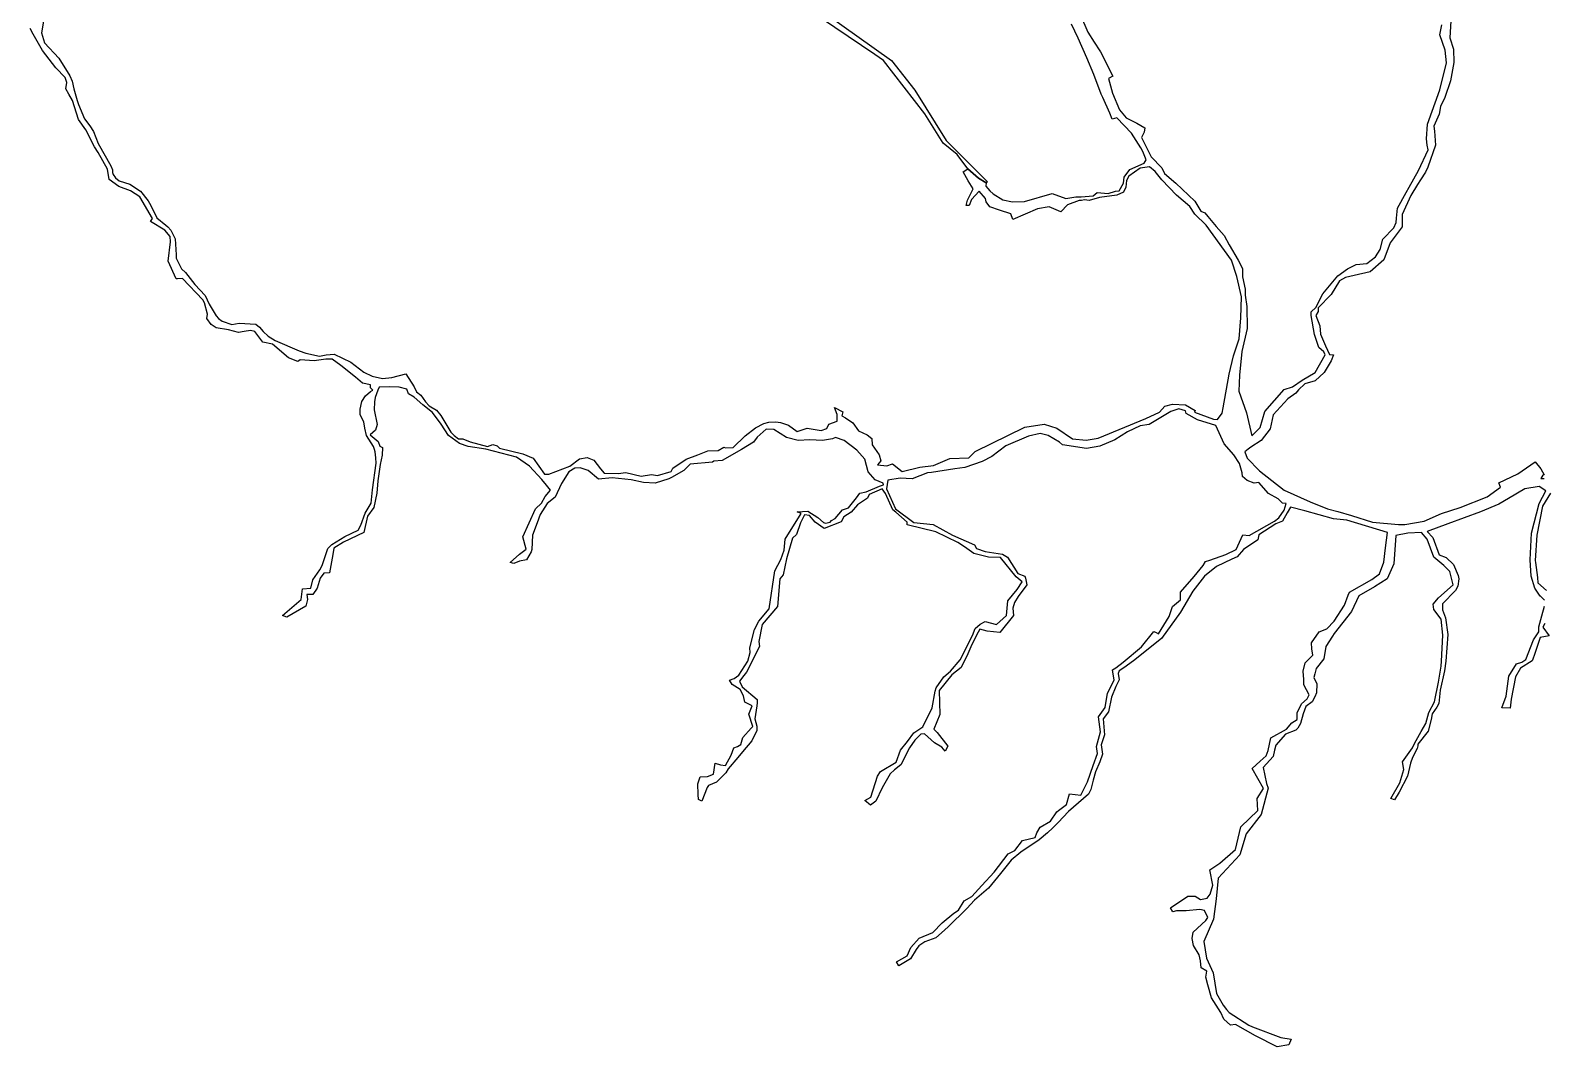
# Model space of a CAD drawing. Header units: metres. Extents: x 425810 to 429904, y 275710 to 280356.
# Drawn here: x 426108 to 427282, y 275710 to 276498 of the extents above; entities that cross this region are included whole.
import ezdxf

# ---------------------------------------------------------------- set-up
doc = ezdxf.new("R2010")
doc.units = ezdxf.units.M
doc.layers.add('00_지적', color=6, linetype='Continuous')

msp = doc.modelspace()

# ---------------------------------------------------------------- linework, layer by layer
at = {"layer": '00_지적', "linetype": 'Continuous', "flags": 128}
for points in [[(426917.7, 276521.4), (426928.4, 276497), (426933.2, 276489.1), (426937.7, 276482.3), (426938.1, 276481.5), (426947.7, 276462.7), (426944.4, 276461), (426947.6, 276449.6), (426953, 276436.5), (426958, 276430.5), (426966.3, 276426.3), (426972.7, 276422.6), (426972.2, 276419.2), (426970.1, 276415.2), (426977.6, 276400.2), (426985.8, 276391.5), (426987.9, 276387.3), (426996.6, 276379.7), (427011.3, 276365.7), (427016.1, 276358.1), (427019.1, 276356.6), (427021.6, 276353.9), (427027.9, 276346.2), (427034.2, 276339.2), (427038.1, 276331.9), (427045, 276319.9), (427048.3, 276313.5), (427048.4, 276306.9), (427050.4, 276297.5), (427050.5, 276292.9), (427051.7, 276284.1), (427052.1, 276267), (427048, 276249.1), (427046.1, 276230.7), (427045.6, 276218.3), (427051.4, 276201.4), (427055.6, 276183.5), (427062, 276190.1), (427065.7, 276202.6), (427080.8, 276219.7), (427087.2, 276221.7), (427094.6, 276226.8), (427104.7, 276232.9), (427112.6, 276246.5), (427111.4, 276248.9), (427107.6, 276252.3), (427104.4, 276262.3), (427101.7, 276277.1), (427101.7, 276279.9), (427105.2, 276283.3), (427110.8, 276293.8), (427122.4, 276307.8), (427129.9, 276313.2), (427136.7, 276316.5), (427144.8, 276317.4), (427151.6, 276322.5), (427155.3, 276328.1), (427157.4, 276336.2), (427165.8, 276345), (427167.7, 276349.2), (427168, 276352.6), (427168.8, 276360.2), (427175.3, 276372.4), (427177.7, 276376.6), (427184.9, 276389.5), (427192.5, 276405.6), (427191.8, 276409.3), (427191.3, 276414.1), (427192.1, 276425.4), (427201.6, 276452.1), (427206.8, 276473.1), (427205.8, 276482.8), (427201.6, 276494.8), (427203, 276502.5)], [(427210.8, 276518.9), (427209.2, 276492.5), (427212.1, 276483.6), (427212.4, 276473.4), (427209.8, 276459.1), (427205.3, 276446.2), (427202, 276439.2), (427201.1, 276433.3), (427197, 276423.9), (427197.4, 276420), (427198.1, 276409.1), (427192.2, 276392), (427190.3, 276388.3), (427186.6, 276382.4), (427184.3, 276378.6), (427179, 276370.2), (427172.3, 276355.4), (427172.3, 276345.8), (427163, 276333.5), (427158.2, 276320.3), (427147.5, 276311), (427135.1, 276308), (427128.4, 276306.4), (427123.8, 276303.9), (427117.3, 276293.2), (427107.2, 276282.9), (427107.2, 276280), (427105.2, 276277), (427108.4, 276269), (427108.9, 276262.4), (427112.7, 276253.5), (427115.9, 276246.8), (427119, 276246.5), (427117.1, 276241.8), (427111.7, 276232.8), (427104.7, 276226.3), (427096.8, 276224.1), (427091.8, 276219.3), (427089.9, 276216.8), (427083.7, 276212.4), (427072.2, 276200), (427070, 276189), (427063, 276180), (427054.9, 276174.7), (427052.7, 276173.3), (427050.2, 276171.2), (427051.9, 276166.2), (427061.6, 276156.4), (427080.7, 276141.5), (427100.8, 276132.3), (427114.4, 276126.9), (427122.5, 276125), (427133.1, 276121.8), (427149.2, 276116.7), (427169.5, 276114.8), (427174.3, 276114.9), (427189.4, 276117.3), (427202.8, 276123.4), (427217.3, 276127.9), (427238.3, 276136.4), (427248.7, 276143.8), (427247.3, 276147.1), (427262, 276154.1), (427275.6, 276163.4), (427279.8, 276157.9), (427282.4, 276153.4), (427281.6, 276153.2), (427279.8, 276150.4), (427282.5, 276150.5)], [(426117.9, 276505.5), (426116.5, 276496.4), (426118.6, 276488.5), (426129.7, 276476.6), (426138.4, 276463), (426140.2, 276458.8), (426141.5, 276453), (426144, 276443.9), (426145.1, 276440.7), (426149.7, 276429.6), (426154, 276424.2), (426156.7, 276419.8), (426160.3, 276410.6), (426170.3, 276393.2), (426171.4, 276390.1), (426171.6, 276387.9), (426171.9, 276386.5), (426173.9, 276383.9), (426176.7, 276381.4), (426180.9, 276380.2), (426184.8, 276378.9), (426193.2, 276373.5), (426199.1, 276366.1), (426201.3, 276362.4), (426205.8, 276352.9), (426212.9, 276347), (426214.3, 276345.8), (426216.7, 276343.3), (426220, 276336.6), (426220.9, 276324), (426220.9, 276321.5), (426225, 276313.2), (426228.2, 276310.5), (426235.4, 276301), (426243.5, 276292.4), (426246.4, 276285.7), (426251.9, 276276.7), (426253.8, 276274.6), (426256.6, 276272.7), (426264.2, 276270), (426269.8, 276271), (426282.7, 276270.4), (426285.5, 276268), (426288.3, 276264.6), (426292.3, 276260.9), (426297.6, 276257.7), (426316.4, 276249.5), (426321.6, 276247.8), (426332, 276245.5), (426337.3, 276246.4), (426343.4, 276247.1), (426356.4, 276240.7), (426366.6, 276233), (426372.9, 276229.8), (426381.1, 276228.2), (426388.3, 276228.9), (426399.1, 276231.8), (426405.7, 276221.6), (426407.5, 276217.8), (426410.8, 276215.2), (426414.3, 276210.1), (426417.3, 276206.9), (426422.8, 276203.5), (426426.4, 276199.3), (426434, 276186.5), (426436.5, 276183.9), (426439.9, 276181.4), (426443.3, 276181.2), (426449, 276179), (426462.6, 276175.3), (426466.6, 276177), (426469.9, 276175.8), (426471.9, 276174), (426489.9, 276169.6), (426497.9, 276166.2), (426506.7, 276153.9), (426510, 276153.9), (426526.5, 276160), (426533.8, 276165.9), (426539.9, 276166.8), (426545.1, 276164.7), (426550.2, 276157.9), (426553, 276154.6), (426563.8, 276154.3), (426569.9, 276155.2), (426581.8, 276152.4), (426589.8, 276153.6), (426594.4, 276152.9), (426605.1, 276155.9), (426606.4, 276158.6), (426616.6, 276165.4), (426625.6, 276168.8), (426633.4, 276172.1), (426641.4, 276172.3), (426646, 276174.7), (426647.3, 276174.2), (426653.1, 276174.5), (426662.5, 276183.5), (426670.4, 276189.9), (426677, 276193.2), (426680.8, 276194.3), (426686.3, 276194.6), (426689.9, 276194), (426696, 276191.9), (426702.7, 276186.9), (426710.5, 276189.7), (426721.4, 276187.7), (426725.8, 276189.2), (426727.3, 276192.6), (426733.9, 276195.1), (426733.9, 276200.3), (426731.8, 276205.6), (426738.3, 276202.3), (426737.5, 276199.1), (426740.3, 276197.6), (426746, 276193.6), (426750.3, 276187.5), (426757.1, 276184.3), (426760.7, 276181.6), (426760.9, 276176.7), (426766.5, 276168.9), (426767.8, 276164.2), (426765.2, 276161.2), (426772.4, 276160.4), (426776.9, 276161.8), (426784.4, 276156), (426798, 276159.2), (426808.6, 276160.7), (426821.2, 276166), (426836, 276166.5), (426841, 276171.5), (426879.6, 276190.4), (426894.6, 276192.8), (426904.3, 276189.5), (426916.5, 276181.3), (426927.2, 276180.2), (426936.5, 276181.7), (426973.4, 276197.1), (426984, 276202.1), (426988.1, 276206.6), (426994.1, 276208.1), (427004.1, 276207.8), (427011.6, 276203.4), (427011.2, 276202), (427025.8, 276196.6), (427029.1, 276196.4), (427032.7, 276201.1), (427033.5, 276205.4), (427038, 276231.5), (427041.5, 276245.8), (427045.7, 276258.9), (427047, 276275.1), (427047.6, 276291.6), (427043.9, 276307.4), (427039.8, 276320), (427020.2, 276347.2), (427011.4, 276355.7), (427007.5, 276361.5), (426997.3, 276370.3), (426985.7, 276382.2), (426980.7, 276388.8), (426976.3, 276392.3), (426969, 276391.4), (426960.1, 276385.2), (426958.3, 276381.8), (426957.8, 276376.6), (426956.1, 276372.7), (426950.9, 276370.3), (426937.5, 276368.5), (426929.3, 276366.3), (426925.8, 276366.8), (426923.4, 276366.3), (426921.6, 276366.2), (426912.6, 276362.9), (426907.3, 276357.4), (426898.4, 276361.3), (426889.2, 276359.9), (426870.2, 276351.4), (426868.6, 276356), (426859.8, 276358.8), (426852.3, 276361.3), (426849.4, 276365.1), (426849, 276367.7), (426844, 276373.5), (426838, 276367.1), (426836.2, 276362.3), (426833.9, 276362.5), (426835, 276366.5), (426839.5, 276375.4), (426835.4, 276381.5), (426831.6, 276388.6), (426835.2, 276390.8), (426843.5, 276383.7), (426849.6, 276379.9), (426849.3, 276377.5), (426852.4, 276373.7), (426854.8, 276371.4), (426862.5, 276366.7), (426870, 276365.1), (426879.3, 276365.5), (426900.7, 276371.6), (426911.2, 276367.8), (426919, 276369), (426923.3, 276369), (426932.4, 276370), (426935.6, 276372.4), (426944.1, 276371.8), (426949.9, 276373.4), (426952.8, 276373.8), (426956.1, 276379.6), (426956.5, 276384.4), (426961, 276390.4), (426972.1, 276395.3), (426973.6, 276397.8), (426971, 276404.3), (426969.5, 276407.1), (426962.3, 276418.5), (426950.9, 276430.5), (426947.2, 276429.5), (426945.4, 276433.9), (426939.9, 276446.1), (426938.7, 276448.8), (426933.1, 276464.1), (426927.7, 276477), (426920.8, 276492.3), (426915.8, 276503.1)], [(426724, 276512), (426775.9, 276475), (426794, 276452), (426818.5, 276412.9), (426850.6, 276380.7), (426849.6, 276379.9), (426843.5, 276383.7), (426835.2, 276390.8), (426827, 276401.9), (426816, 276410.7), (426802, 276433.6), (426769.7, 276475), (426763, 276479.5), (426721.6, 276507.5)], [(427282.7, 276056.1), (427279.6, 276059.3), (427279.3, 276059.2), (427275.3, 276065.4), (427272.3, 276074.6), (427271.7, 276087.4), (427272.6, 276108), (427278.6, 276131), (427283.8, 276140.9), (427278.7, 276144.4), (427267.4, 276142.4), (427254.8, 276135.1), (427247.4, 276130.5), (427233, 276124.7), (427207.7, 276115.4), (427191.7, 276109.5), (427196.2, 276104.6), (427201.1, 276091.3), (427206.4, 276089.3), (427212.2, 276083.7), (427215.9, 276075.3), (427216.2, 276072.7), (427215.5, 276066.9), (427213.7, 276063.6), (427203.6, 276053.2), (427203.7, 276048.7), (427206, 276042.5), (427207.8, 276029.4), (427206.2, 276008.8), (427205.2, 276001.3), (427201.9, 275986.3), (427200.7, 275975.9), (427199.1, 275973), (427195.7, 275967.8), (427194.7, 275963.6), (427192.5, 275954.3), (427184.6, 275944.3), (427184.5, 275943), (427184, 275941.1), (427180.4, 275933.9), (427178.9, 275929.7), (427176.5, 275919.6), (427170.1, 275907.2), (427166.4, 275901.1), (427163.4, 275902.1), (427170.4, 275914.3), (427173.7, 275924.6), (427172.7, 275930.5), (427180.3, 275941.4), (427181.8, 275944.9), (427187.1, 275954.2), (427190.6, 275960.3), (427192.9, 275968.9), (427197.4, 275977.2), (427200.5, 275992.4), (427202.6, 276004.9), (427202.9, 276008.8), (427204, 276028.8), (427202.5, 276041.4), (427197, 276048.8), (427196.4, 276053.1), (427200.5, 276057.8), (427212, 276068), (427209.4, 276078.4), (427204.7, 276083.1), (427196.8, 276089.5), (427191.6, 276103.3), (427187.2, 276108.6), (427176.8, 276108.2), (427167.3, 276106.3), (427165.9, 276084.2), (427160.6, 276072.7), (427150.8, 276066.4), (427138.6, 276059.5), (427133, 276047.3), (427119.5, 276030.1), (427118.2, 276028.1), (427113.1, 276020.2), (427111.6, 276010.5), (427105.5, 276003), (427104.6, 275999), (427103.7, 275996.2), (427106.2, 275991.2), (427105.9, 275984.3), (427104.5, 275981), (427102.4, 275977.3), (427097.6, 275973.5), (427095.4, 275968), (427093.4, 275960.5), (427091.4, 275956.8), (427089.7, 275955.1), (427081.9, 275952), (427074.4, 275943.6), (427073.3, 275939.8), (427072.3, 275934.8), (427064.5, 275926.2), (427067, 275913.8), (427068.3, 275910.3), (427062.9, 275889.8), (427051.3, 275874.7), (427046.4, 275858.5), (427029.5, 275840.3), (427027.9, 275824.4), (427025.8, 275808.5), (427018.4, 275791.1), (427020.5, 275778.2), (427025.6, 275767), (427028.2, 275750.9), (427033.5, 275741.9), (427036, 275738.5), (427038.1, 275736.1), (427053.4, 275726.2), (427056.1, 275724.9), (427078.2, 275716.6), (427086.1, 275715.5), (427084.3, 275711.1), (427075.4, 275709.5), (427058.4, 275718.1), (427042.9, 275726.8), (427039.2, 275726.3), (427034, 275730.8), (427031.5, 275736.1), (427024.4, 275747.4), (427021.5, 275757.6), (427020, 275763.5), (427020.7, 275768.2), (427016.4, 275770.8), (427015.8, 275776.1), (427014.9, 275780.8), (427010.3, 275788), (427009.4, 275793.5), (427010, 275798.4), (427020, 275807.4), (427021.5, 275809.8), (427018.9, 275815.2), (427015.2, 275816), (427004.6, 275814.9), (426997.2, 275814.9), (426994.4, 275814.3), (426992.5, 275817.3), (427006.1, 275826.5), (427011.6, 275826.5), (427015.9, 275823.8), (427021.1, 275824.7), (427023.2, 275827.9), (427025.4, 275834.8), (427023.1, 275846.8), (427030.9, 275851.9), (427042.9, 275862.6), (427047.2, 275880.1), (427060.2, 275892.9), (427059.7, 275902.1), (427064.7, 275910), (427055.9, 275925.5), (427062.2, 275931.1), (427066.8, 275935.4), (427068.3, 275939.3), (427070.5, 275949.2), (427082.6, 275956.1), (427086.7, 275960.9), (427090.8, 275963.5), (427090.9, 275968.7), (427094.2, 275975.7), (427098.6, 275979.6), (427100.2, 275982.6), (427096, 275990.5), (427095.9, 275994.6), (427095.6, 276001), (427097.1, 276007.4), (427103, 276013.3), (427102.3, 276018.4), (427101.9, 276023.1), (427107.8, 276031.5), (427113.9, 276033.9), (427119.5, 276039.8), (427127.6, 276052.2), (427130.4, 276060), (427131.4, 276062.3), (427148.8, 276072.2), (427154.8, 276076.5), (427158, 276085.6), (427159.5, 276096.6), (427161, 276108.7), (427129.3, 276118.1), (427119.1, 276119.1), (427096.8, 276125.5), (427085.7, 276128.3), (427083.1, 276123.8), (427079.5, 276117.3), (427074.3, 276115.4), (427061.2, 276106.7), (427060.2, 276103), (427049.2, 276095.3), (427044.2, 276089.6), (427040.2, 276087.8), (427028.3, 276082.3), (427018.8, 276074.6), (427009.9, 276063), (427000.3, 276046.8), (426985.5, 276026.4), (426963.9, 276008.9), (426956.2, 276003.7), (426952.8, 276001.2), (426951.9, 275999.3), (426952.6, 275994.2), (426950.2, 275989.1), (426946.7, 275980.7), (426944.5, 275969.5), (426940.2, 275964), (426941.2, 275951.5), (426938.6, 275943.7), (426939.7, 275936.6), (426937.6, 275930.5), (426934.4, 275922.9), (426932.6, 275916.4), (426930.7, 275909.1), (426928.8, 275905.5), (426913.5, 275892.2), (426905.4, 275883.6), (426901.1, 275879.5), (426897, 275875.5), (426890.5, 275870), (426876.3, 275860.5), (426868.9, 275854.2), (426860.5, 275843.9), (426851.2, 275832.5), (426840.4, 275823.2), (426834.6, 275816.8), (426819.9, 275802.7), (426814.7, 275797.8), (426810.3, 275794), (426801.9, 275791), (426797.3, 275787.8), (426795.2, 275785), (426790.8, 275777.8), (426781.8, 275772.4), (426779.9, 275775.5), (426788.1, 275780.1), (426791.1, 275786.6), (426797.4, 275793.9), (426808.1, 275798.1), (426815.4, 275805.8), (426824.3, 275813.3), (426827.9, 275815.6), (426832.3, 275822.8), (426838.4, 275826.1), (426846.1, 275834.6), (426855.7, 275844.9), (426866.6, 275859.1), (426871.8, 275861.7), (426877.7, 275869.6), (426887.6, 275872), (426888.7, 275875.4), (426891.3, 275879.9), (426899.4, 275884.6), (426904.3, 275891.8), (426905.6, 275892.9), (426911.9, 275897.4), (426914.1, 275905.7), (426922.9, 275904.7), (426928.1, 275915.2), (426932.4, 275927.7), (426935.8, 275937.1), (426935.2, 275942.5), (426938.1, 275953.9), (426936.6, 275965.5), (426941.8, 275972.7), (426943.6, 275984), (426948.8, 275994.1), (426947.5, 276001.9), (426950.1, 276003.6), (426955.8, 276007.9), (426970.1, 276019.9), (426979.6, 276031.8), (426981.5, 276030.9), (426983.3, 276030), (426991.5, 276043.5), (426994.2, 276051.2), (427000.3, 276056.3), (427000.4, 276062.2), (427010.9, 276074.4), (427018, 276083.1), (427019.7, 276086.2), (427023, 276087.1), (427035.6, 276091.4), (427043.4, 276095.3), (427048.7, 276106.9), (427053.6, 276106.3), (427073.3, 276117.5), (427076.5, 276120.1), (427080.8, 276125.9), (427082.3, 276131), (427079.5, 276131.3), (427076.2, 276134.6), (427068.7, 276138.9), (427061, 276147.3), (427057.5, 276147), (427052, 276149), (427048.4, 276152), (427048.2, 276155), (427046.1, 276162.2), (427041.6, 276169), (427034.1, 276177.4), (427027.7, 276191.7), (427013.5, 276196), (427004.8, 276201), (427004.2, 276203.1), (426999.1, 276204.5), (426992.8, 276202.4), (426975.9, 276192.5), (426969.1, 276191.5), (426959.2, 276186.6), (426949.3, 276180.6), (426937.6, 276175.6), (426927.3, 276173.9), (426908.7, 276176.6), (426906.4, 276178.7), (426897.6, 276183.9), (426891.3, 276185.4), (426882.4, 276183.4), (426864.7, 276175.8), (426853.9, 276167.5), (426846.5, 276163.7), (426832.9, 276159.1), (426825.1, 276158.1), (426807.1, 276155.2), (426804, 276155), (426792.1, 276150.3), (426782.8, 276150.7), (426773.1, 276149.2), (426772.2, 276142.5), (426779, 276127), (426793.3, 276116.3), (426808.4, 276114.9), (426823.4, 276106.5), (426840.5, 276099), (426841.9, 276096.3), (426848.7, 276093.8), (426862.1, 276091.8), (426866.1, 276089.4), (426874.1, 276076.9), (426879.4, 276074.8), (426879.9, 276073.1), (426881.1, 276068), (426874.3, 276058.9), (426871.5, 276054.2), (426870.2, 276050), (426870.6, 276044.3), (426860.2, 276031), (426850.2, 276032), (426844.6, 276033.5), (426842.1, 276029), (426837.7, 276019.9), (426835.2, 276014.4), (426830.2, 276003.8), (426822.9, 275998.1), (426812.9, 275986.1), (426813.4, 275967.3), (426808.8, 275956.1), (426811.4, 275953.3), (426819.8, 275942.9), (426817.7, 275939), (426815, 275942), (426809.3, 275945.4), (426801.5, 275952.4), (426798.7, 275952.2), (426794.2, 275947.4), (426790.1, 275941.4), (426783.3, 275928.4), (426778.4, 275924.4), (426775, 275921.3), (426768.7, 275910.4), (426763.9, 275900), (426759.8, 275896.9), (426755.3, 275900.6), (426759.9, 275903.2), (426765.2, 275919.4), (426767.5, 275923.1), (426779.6, 275930.3), (426783, 275939.7), (426788.5, 275946.5), (426793.4, 275953.1), (426800.3, 275957.9), (426807.7, 275972.6), (426809.8, 275985.4), (426810.8, 275988.1), (426816.7, 275996.7), (426821.7, 276000.9), (426829.2, 276009.7), (426838.8, 276028.7), (426841, 276034), (426844.7, 276037.4), (426848.8, 276039.6), (426857.4, 276037.2), (426865.3, 276044.3), (426866.3, 276055.6), (426873.5, 276064.4), (426877.5, 276070.4), (426872.7, 276074.2), (426860.5, 276089.3), (426851.3, 276089.5), (426840, 276092.3), (426832.6, 276097.6), (426827.5, 276100.9), (426810.4, 276109), (426788.1, 276114.6), (426788.1, 276116.6), (426779.3, 276124.3), (426777.1, 276126.1), (426771.4, 276138.8), (426768.7, 276142.6), (426758.6, 276138), (426757.5, 276135.2), (426749.6, 276130.2), (426744.7, 276124.4), (426739, 276120.8), (426737, 276116.9), (426723.8, 276111.8), (426716.9, 276116.5), (426712.3, 276121.7), (426708.4, 276122.3), (426705.3, 276116.2), (426702.2, 276107.1), (426699.2, 276104.1), (426694.5, 276088.2), (426692, 276075.8), (426689.4, 276072.6), (426687.6, 276051.1), (426675.6, 276037.1), (426673, 276024.1), (426673.6, 276020.1), (426663.6, 276000.3), (426661.4, 275997.7), (426658.1, 275993.2), (426660.2, 275988.9), (426671.7, 275978.9), (426671.8, 275976.5), (426671.6, 275974), (426670, 275964), (426671.5, 275958.2), (426671.4, 275954.9), (426667.7, 275946.9), (426660.5, 275938.5), (426656.8, 275934.1), (426649.2, 275925.1), (426647.4, 275922.2), (426640.2, 275914.8), (426634.1, 275912.2), (426633, 275910.7), (426628.9, 275900.1), (426626.2, 275901.4), (426626, 275905.2), (426625.6, 275913.5), (426627.6, 275919), (426633.3, 275919.3), (426637.9, 275921), (426639.1, 275929.5), (426643.4, 275928.4), (426647.1, 275927.8), (426651.5, 275935.7), (426653.6, 275941.4), (426656.6, 275942.5), (426659.2, 275944.2), (426660.6, 275949.5), (426667.1, 275956.8), (426668.3, 275958), (426665.2, 275967.5), (426667.8, 275974.2), (426662.2, 275976.9), (426661.1, 275981.8), (426658.6, 275986.7), (426652.3, 275990.6), (426650.3, 275994), (426653.9, 275995.4), (426657.6, 275997.9), (426664.6, 276008.7), (426666.4, 276015.4), (426666.2, 276019.2), (426669.8, 276033.4), (426673.1, 276039.7), (426681.1, 276049.4), (426685.4, 276078.8), (426690.1, 276087.7), (426692.7, 276094.8), (426693.4, 276103.4), (426705.9, 276123.4), (426702.7, 276124.6), (426711, 276125.1), (426718.8, 276120.2), (426723.3, 276116.3), (426724.8, 276115.9), (426728.3, 276116.6), (426729.4, 276118), (426732.3, 276119.5), (426738.1, 276126.2), (426742.7, 276127.7), (426748.9, 276135.4), (426751.4, 276139.2), (426756.3, 276140.2), (426766.6, 276144.5), (426769.7, 276145.5), (426769.5, 276146.9), (426763.3, 276149.4), (426757.9, 276155.7), (426755.4, 276165.4), (426749, 276172.6), (426739.4, 276180.1), (426732.5, 276182.2), (426730.1, 276181.4), (426722.5, 276180.1), (426712.6, 276180.5), (426703.6, 276180), (426694.6, 276182.2), (426684.7, 276188.6), (426678.8, 276188.9), (426671.8, 276182.7), (426669, 276178.7), (426659.5, 276173), (426644.7, 276164.6), (426638.1, 276163.9), (426637.1, 276163.1), (426619.7, 276161.7), (426614.9, 276156.6), (426605.4, 276151.2), (426603.1, 276150.2), (426592.6, 276146.8), (426583.6, 276147.4), (426574.1, 276149.6), (426559.2, 276151), (426548.7, 276150.1), (426540.6, 276156.8), (426534.5, 276158.8), (426530.3, 276158.4), (426525.6, 276155.8), (426520, 276146.6), (426515.1, 276136.1), (426508.9, 276131.1), (426503.4, 276122.6), (426501, 276116.2), (426497.5, 276106.5), (426496.8, 276095.5), (426496.4, 276093.5), (426492.8, 276087.4), (426487.2, 276086.3), (426482.8, 276084.5), (426480, 276085.3), (426487.2, 276091.8), (426492.4, 276095.6), (426490, 276105.2), (426499.8, 276126.9), (426504.5, 276131.4), (426507.3, 276136.6), (426511.4, 276141.4), (426508.2, 276145.3), (426504.7, 276149.8), (426495.2, 276160.1), (426485, 276167.1), (426461.2, 276173.4), (426447.6, 276175.4), (426440.7, 276177.6), (426432.1, 276184), (426426.5, 276192.6), (426419.9, 276201.8), (426412.2, 276207.6), (426405.5, 276213.5), (426401.3, 276216.3), (426399.9, 276219.9), (426393.9, 276221.3), (426386.2, 276221.7), (426378.3, 276221.4), (426377.4, 276219), (426375.3, 276213.4), (426374.8, 276210), (426374.6, 276203.7), (426376.8, 276192.4), (426375.5, 276188.1), (426371.4, 276184.5), (426377.7, 276179.3), (426378.9, 276175.7), (426380.9, 276174.6), (426380.7, 276168.6), (426379.1, 276161.3), (426377.3, 276148.8), (426376.7, 276139.1), (426374.2, 276128), (426369.4, 276121.2), (426366.4, 276108.5), (426350.7, 276101.1), (426343.3, 276096.4), (426342.5, 276091.5), (426339.8, 276077.3), (426335.5, 276077), (426332.6, 276073.1), (426330.3, 276065.5), (426326.9, 276060.4), (426322.2, 276060.5), (426322.7, 276056.5), (426321.5, 276051.4), (426306.7, 276042.8), (426303.5, 276044.2), (426317.9, 276056.6), (426318.8, 276065), (426325.5, 276065.4), (426326.9, 276071.8), (426332.4, 276079.6), (426334.1, 276082.9), (426338.6, 276096.3), (426341.8, 276099.4), (426351.8, 276105.5), (426362, 276110.3), (426364.1, 276114.4), (426367.6, 276123.7), (426372.2, 276131.4), (426373.3, 276141.7), (426376.2, 276162.4), (426375.9, 276166.5), (426375.2, 276171.3), (426374.7, 276173), (426373.9, 276175.3), (426368.7, 276183.8), (426367.3, 276189.7), (426366.5, 276194.6), (426363.7, 276199.8), (426363.6, 276204.2), (426364.9, 276210.3), (426367.9, 276214.6), (426371.8, 276217.9), (426373.6, 276219.1), (426371.8, 276220.8), (426371.7, 276223.1), (426365.4, 276224.5), (426360, 276229.2), (426348.7, 276238.1), (426342, 276243.2), (426337.1, 276243.2), (426328, 276241.9), (426317, 276242.7), (426315.3, 276241.4), (426308.1, 276244.2), (426295.7, 276254.8), (426288.1, 276256.2), (426281.9, 276264.7), (426278.5, 276265.3), (426273.7, 276264.5), (426269.2, 276263.7), (426261.4, 276266), (426252, 276267.5), (426248, 276270.1), (426244.8, 276274.7), (426245.1, 276278), (426242.9, 276286.8), (426241.5, 276289.1), (426225.8, 276305.8), (426222, 276305.4), (426220.9, 276305.4), (426214.7, 276319.1), (426216.4, 276334.2), (426216.2, 276338.3), (426212.2, 276343.3), (426201, 276349.9), (426202.5, 276352.2), (426192.8, 276369.1), (426185.4, 276373.8), (426176.4, 276377.2), (426168.8, 276382.5), (426167.6, 276390.6), (426160.4, 276403.5), (426157.4, 276407.8), (426150.7, 276421), (426145, 276429.1), (426140.5, 276443.8), (426137.7, 276448.9), (426135.2, 276453), (426136.1, 276457.7), (426134.7, 276461.7), (426127.5, 276469.1), (426117.2, 276482.6), (426109.9, 276495.3), (426107.7, 276499.7)], [(427287.3, 276139.2), (427281.3, 276129.1), (427276.8, 276106.6), (427275.5, 276086.8), (427275.7, 276085.3), (427277.3, 276073.7), (427277.6, 276069.6), (427284.2, 276063.5)], [(427283, 276037.9), (427281.6, 276035.2), (427286.4, 276028.4), (427279.5, 276027.1), (427274.9, 276014), (427273.7, 276010.2), (427273.1, 276008.9), (427264.1, 276003.3), (427260.2, 275996.5), (427256.8, 275979.2), (427256.1, 275972.2), (427249.7, 275972.5), (427252.9, 275981.7), (427255.2, 275997.2), (427261, 276006.7), (427265.2, 276008), (427268.3, 276010.1), (427274.3, 276025.3), (427278.3, 276031.5), (427278.4, 276035.4), (427280.6, 276044), (427282.9, 276051.4)]]:
    msp.add_lwpolyline(points, dxfattribs=at)

doc.saveas('drawing.dxf')
